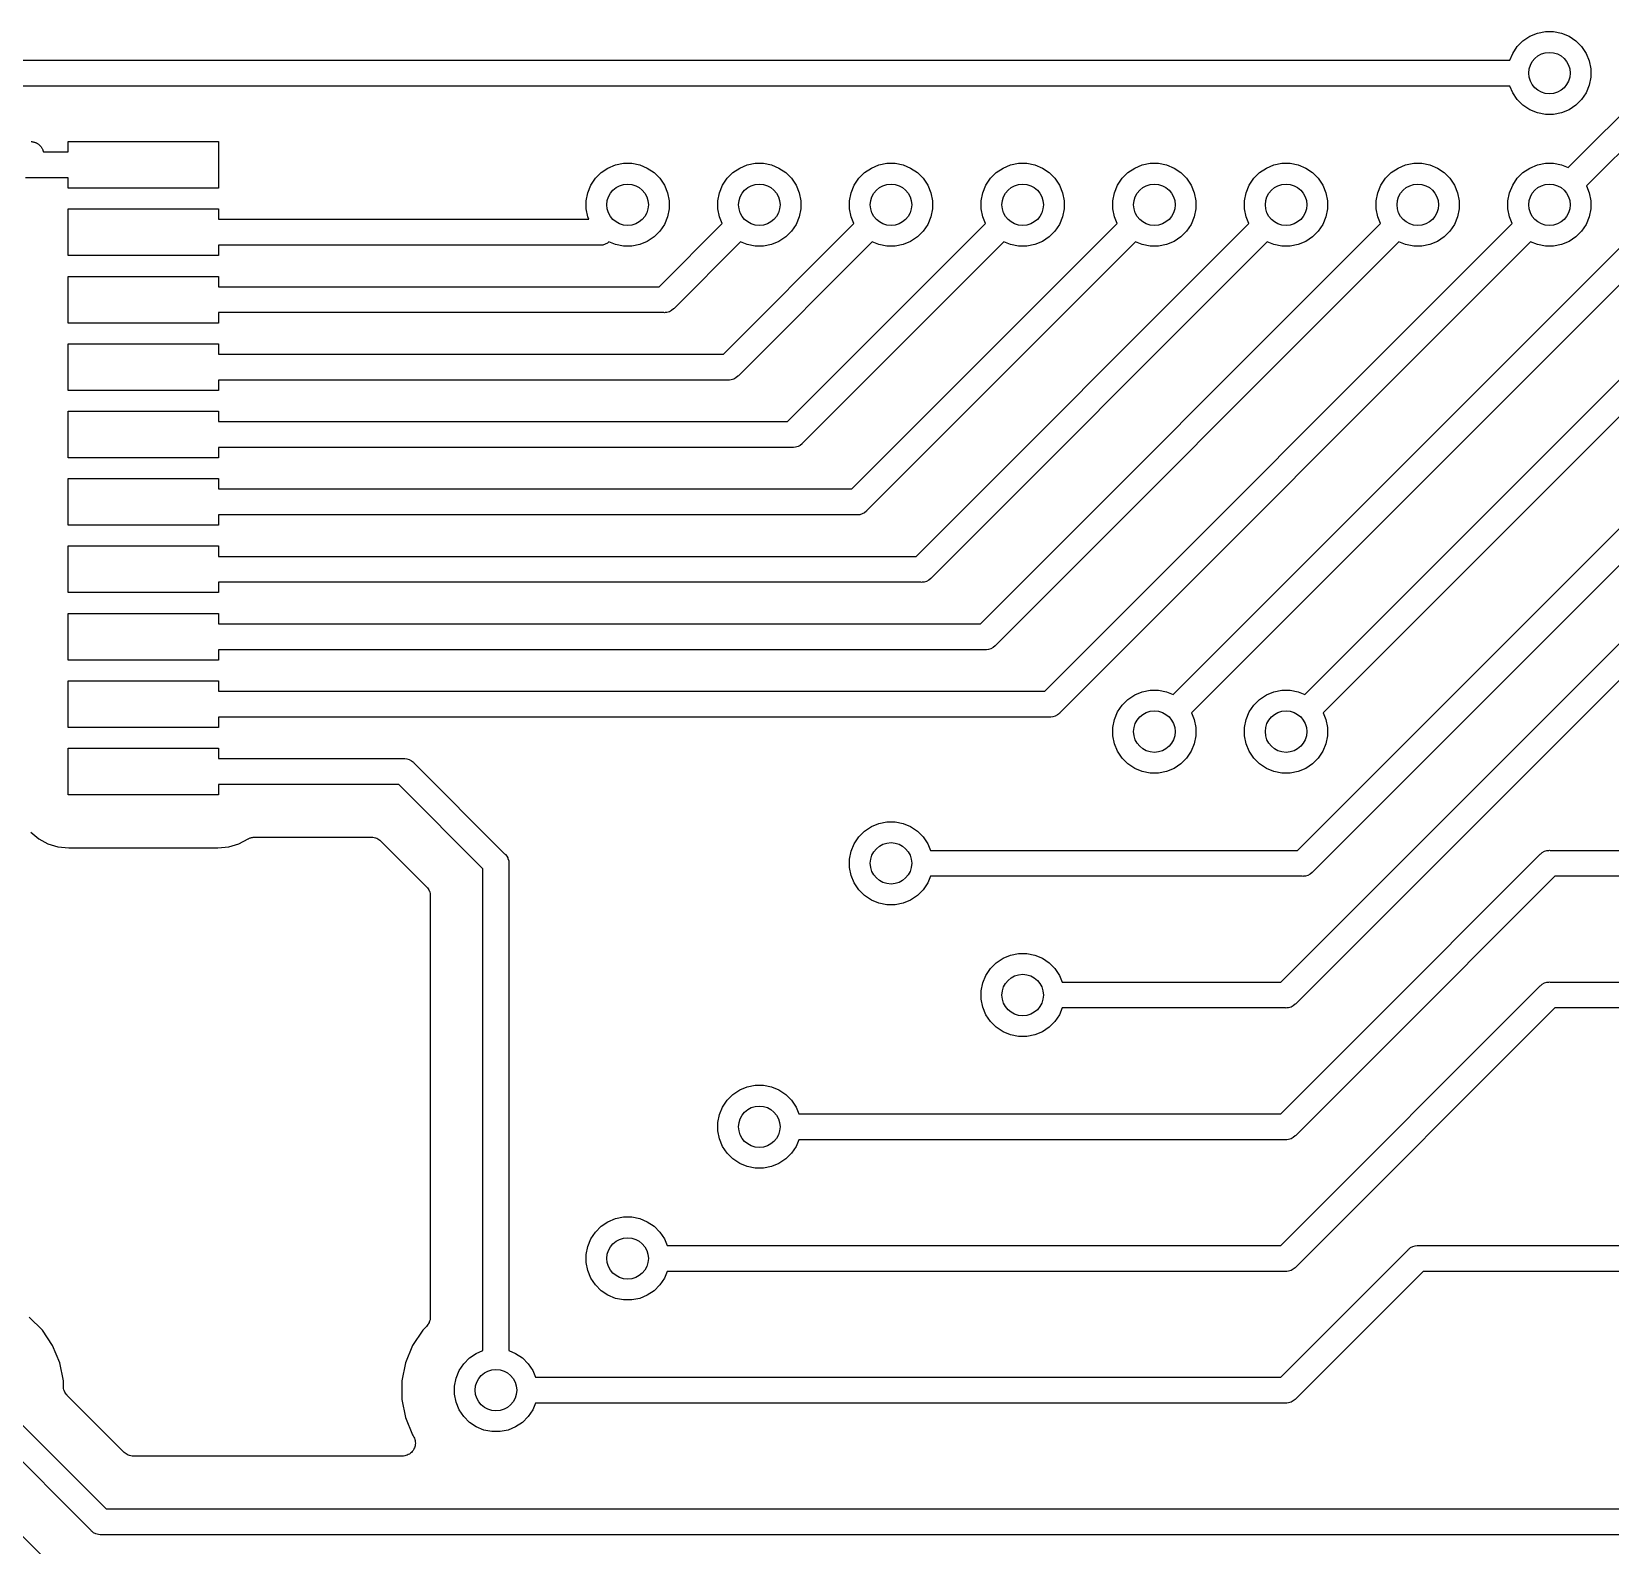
# Model space of a CAD drawing. Extents: x 4.65 to 8.46, y -5.31 to -3.29.
# Drawn here: x 7.524 to 8.123, y -4.409 to -3.834 of the extents above; entities that cross this region are included whole.
import ezdxf

# ---------------------------------------------------------------- set-up
doc = ezdxf.new("R2010")
doc.units = 0
doc.header["$MEASUREMENT"] = 0
doc.layers.add('BLACK', color=7, linetype='CONTINUOUS')

msp = doc.modelspace()

# ---------------------------------------------------------------- linework, layer by layer
at = {"layer": 'BLACK', "linetype": 'CONTINUOUS'}
for p, q in [((8.08996, -3.83777), (8.09254, -3.83604)), ((8.09254, -3.83604), (8.09541, -3.83486)), ((8.09541, -3.83486), (8.09845, -3.83425)), ((8.09845, -3.83425), (8.10155, -3.83425)), ((8.10155, -3.83425), (8.10459, -3.83486)), ((8.10459, -3.83486), (8.10746, -3.83604)), ((8.10746, -3.83604), (8.11004, -3.83777)), ((8.08499, -3.84508), (8.08604, -3.84254)), ((8.08604, -3.84254), (8.08777, -3.83996)), ((8.08777, -3.83996), (8.08996, -3.83777)), ((8.11004, -3.83777), (8.11223, -3.83996)), ((8.11223, -3.83996), (8.11396, -3.84254)), ((8.11396, -3.84254), (8.11514, -3.84541)), ((7.45024, -3.84508), (8.08499, -3.84508)), ((8.10713, -3.88591), (8.14635, -3.84669)), ((8.11514, -3.84541), (8.11575, -3.84845)), ((8.11575, -3.84845), (8.11575, -3.85155)), ((8.11514, -3.85459), (8.11396, -3.85746)), ((8.11575, -3.85155), (8.11514, -3.85459)), ((8.08499, -3.85492), (7.45492, -3.85492)), ((8.08604, -3.85746), (8.08499, -3.85492)), ((8.08777, -3.86004), (8.08604, -3.85746)), ((8.08996, -3.86223), (8.08777, -3.86004)), ((8.11223, -3.86004), (8.11004, -3.86223)), ((8.11396, -3.85746), (8.11223, -3.86004)), ((8.15204, -3.85492), (8.11409, -3.89287)), ((8.09254, -3.86396), (8.08996, -3.86223)), ((8.09541, -3.86514), (8.09254, -3.86396)), ((8.09845, -3.86575), (8.09541, -3.86514)), ((8.10155, -3.86575), (8.09845, -3.86575)), ((8.10459, -3.86514), (8.10155, -3.86575)), ((8.10746, -3.86396), (8.10459, -3.86514)), ((8.11004, -3.86223), (8.10746, -3.86396)), ((7.52359, -3.87601), (7.52382, -3.87601)), ((7.52382, -3.87601), (7.52407, -3.87607)), ((7.52407, -3.87607), (7.52432, -3.87609)), ((7.52432, -3.87609), (7.52455, -3.87617)), ((7.52455, -3.87617), (7.52478, -3.87621)), ((7.52478, -3.87621), (7.52501, -3.87631)), ((7.52501, -3.87631), (7.52525, -3.87639)), ((7.52525, -3.87639), (7.52546, -3.8765)), ((7.52546, -3.8765), (7.52568, -3.8766)), ((7.52568, -3.8766), (7.52588, -3.87674)), ((7.52588, -3.87674), (7.52611, -3.87686)), ((7.52611, -3.87686), (7.52629, -3.87701)), ((7.52629, -3.87701), (7.52648, -3.87714)), ((7.52648, -3.87714), (7.52666, -3.87732)), ((7.52666, -3.87732), (7.52685, -3.87749)), ((7.52685, -3.87749), (7.527, -3.87767)), ((7.527, -3.87767), (7.52717, -3.87784)), ((7.52717, -3.87784), (7.52731, -3.87805)), ((7.52731, -3.87805), (7.52746, -3.87825)), ((7.52746, -3.87825), (7.52757, -3.87846)), ((7.52757, -3.87846), (7.5277, -3.87865)), ((7.5376, -3.87992), (7.5376, -3.87598)), ((7.5376, -3.87598), (7.59469, -3.87598)), ((7.59469, -3.87598), (7.59469, -3.8937)), ((7.5277, -3.87865), (7.5278, -3.87889)), ((7.5278, -3.87889), (7.52792, -3.87911)), ((7.52792, -3.87911), (7.52798, -3.87934)), ((7.52798, -3.87934), (7.52807, -3.87956)), ((7.52807, -3.87956), (7.52812, -3.87981)), ((7.52812, -3.87981), (7.52815, -3.87992)), ((7.52815, -3.87992), (7.5376, -3.87992)), ((7.74541, -3.88486), (7.74845, -3.88425)), ((7.74845, -3.88425), (7.75155, -3.88425)), ((7.75155, -3.88425), (7.75459, -3.88486)), ((7.79541, -3.88486), (7.79845, -3.88425)), ((7.79845, -3.88425), (7.80155, -3.88425)), ((7.80155, -3.88425), (7.80459, -3.88486)), ((7.84541, -3.88486), (7.84845, -3.88425)), ((7.84845, -3.88425), (7.85155, -3.88425)), ((7.85155, -3.88425), (7.85459, -3.88486)), ((7.89541, -3.88486), (7.89845, -3.88425)), ((7.89845, -3.88425), (7.90155, -3.88425)), ((7.90155, -3.88425), (7.90459, -3.88486)), ((7.94541, -3.88486), (7.94845, -3.88425)), ((7.94845, -3.88425), (7.95155, -3.88425)), ((7.95155, -3.88425), (7.95459, -3.88486)), ((7.99541, -3.88486), (7.99845, -3.88425)), ((7.99845, -3.88425), (8.00155, -3.88425)), ((8.00155, -3.88425), (8.00459, -3.88486)), ((8.04541, -3.88486), (8.04845, -3.88425)), ((8.04845, -3.88425), (8.05155, -3.88425)), ((8.05155, -3.88425), (8.05459, -3.88486)), ((8.09541, -3.88486), (8.09845, -3.88425)), ((8.09845, -3.88425), (8.10155, -3.88425)), ((8.10155, -3.88425), (8.10459, -3.88486)), ((7.5376, -3.88976), (7.52142, -3.88976)), ((7.5376, -3.8937), (7.5376, -3.88976)), ((7.73604, -3.89254), (7.73777, -3.88996)), ((7.73777, -3.88996), (7.73996, -3.88777)), ((7.73996, -3.88777), (7.74254, -3.88604)), ((7.74254, -3.88604), (7.74541, -3.88486)), ((7.75459, -3.88486), (7.75746, -3.88604)), ((7.75746, -3.88604), (7.76004, -3.88777)), ((7.76004, -3.88777), (7.76223, -3.88996)), ((7.76223, -3.88996), (7.76396, -3.89254)), ((7.78604, -3.89254), (7.78777, -3.88996)), ((7.78777, -3.88996), (7.78996, -3.88777)), ((7.78996, -3.88777), (7.79254, -3.88604)), ((7.79254, -3.88604), (7.79541, -3.88486)), ((7.80459, -3.88486), (7.80746, -3.88604)), ((7.80746, -3.88604), (7.81004, -3.88777)), ((7.81004, -3.88777), (7.81223, -3.88996)), ((7.81223, -3.88996), (7.81396, -3.89254)), ((7.83604, -3.89254), (7.83777, -3.88996)), ((7.83777, -3.88996), (7.83996, -3.88777)), ((7.83996, -3.88777), (7.84254, -3.88604)), ((7.84254, -3.88604), (7.84541, -3.88486)), ((7.85459, -3.88486), (7.85746, -3.88604)), ((7.85746, -3.88604), (7.86004, -3.88777)), ((7.86004, -3.88777), (7.86223, -3.88996)), ((7.86223, -3.88996), (7.86396, -3.89254)), ((7.88604, -3.89254), (7.88777, -3.88996)), ((7.88777, -3.88996), (7.88996, -3.88777)), ((7.88996, -3.88777), (7.89254, -3.88604)), ((7.89254, -3.88604), (7.89541, -3.88486)), ((7.90459, -3.88486), (7.90746, -3.88604)), ((7.90746, -3.88604), (7.91004, -3.88777)), ((7.91004, -3.88777), (7.91223, -3.88996)), ((7.91223, -3.88996), (7.91396, -3.89254)), ((7.93604, -3.89254), (7.93777, -3.88996)), ((7.93777, -3.88996), (7.93996, -3.88777)), ((7.93996, -3.88777), (7.94254, -3.88604)), ((7.94254, -3.88604), (7.94541, -3.88486)), ((7.95459, -3.88486), (7.95746, -3.88604)), ((7.95746, -3.88604), (7.96004, -3.88777)), ((7.96004, -3.88777), (7.96223, -3.88996)), ((7.96223, -3.88996), (7.96396, -3.89254)), ((7.98604, -3.89254), (7.98777, -3.88996)), ((7.98777, -3.88996), (7.98996, -3.88777)), ((7.98996, -3.88777), (7.99254, -3.88604)), ((7.99254, -3.88604), (7.99541, -3.88486)), ((8.00459, -3.88486), (8.00746, -3.88604)), ((8.00746, -3.88604), (8.01004, -3.88777)), ((8.01004, -3.88777), (8.01223, -3.88996)), ((8.01223, -3.88996), (8.01396, -3.89254)), ((8.03604, -3.89254), (8.03777, -3.88996)), ((8.03777, -3.88996), (8.03996, -3.88777)), ((8.03996, -3.88777), (8.04254, -3.88604)), ((8.04254, -3.88604), (8.04541, -3.88486)), ((8.05459, -3.88486), (8.05746, -3.88604)), ((8.05746, -3.88604), (8.06004, -3.88777)), ((8.06004, -3.88777), (8.06223, -3.88996)), ((8.06223, -3.88996), (8.06396, -3.89254)), ((8.08604, -3.89254), (8.08777, -3.88996)), ((8.08777, -3.88996), (8.08996, -3.88777)), ((8.08996, -3.88777), (8.09254, -3.88604)), ((8.09254, -3.88604), (8.09541, -3.88486)), ((8.10459, -3.88486), (8.10713, -3.88591)), ((7.59469, -3.8937), (7.5376, -3.8937)), ((7.73425, -3.89845), (7.73486, -3.89541)), ((7.73486, -3.89541), (7.73604, -3.89254)), ((7.76396, -3.89254), (7.76514, -3.89541)), ((7.76514, -3.89541), (7.76575, -3.89845)), ((7.78425, -3.89845), (7.78486, -3.89541)), ((7.78486, -3.89541), (7.78604, -3.89254)), ((7.81396, -3.89254), (7.81514, -3.89541)), ((7.81514, -3.89541), (7.81575, -3.89845)), ((7.83425, -3.89845), (7.83486, -3.89541)), ((7.83486, -3.89541), (7.83604, -3.89254)), ((7.86396, -3.89254), (7.86514, -3.89541)), ((7.86514, -3.89541), (7.86575, -3.89845)), ((7.88425, -3.89845), (7.88486, -3.89541)), ((7.88486, -3.89541), (7.88604, -3.89254)), ((7.91396, -3.89254), (7.91514, -3.89541)), ((7.91514, -3.89541), (7.91575, -3.89845)), ((7.93425, -3.89845), (7.93486, -3.89541)), ((7.93486, -3.89541), (7.93604, -3.89254)), ((7.96396, -3.89254), (7.96514, -3.89541)), ((7.96514, -3.89541), (7.96575, -3.89845)), ((7.98425, -3.89845), (7.98486, -3.89541)), ((7.98486, -3.89541), (7.98604, -3.89254)), ((8.01396, -3.89254), (8.01514, -3.89541)), ((8.01514, -3.89541), (8.01575, -3.89845)), ((8.03425, -3.89845), (8.03486, -3.89541)), ((8.03486, -3.89541), (8.03604, -3.89254)), ((8.06396, -3.89254), (8.06514, -3.89541)), ((8.06514, -3.89541), (8.06575, -3.89845)), ((8.08425, -3.89845), (8.08486, -3.89541)), ((8.08486, -3.89541), (8.08604, -3.89254)), ((8.11409, -3.89287), (8.11514, -3.89541)), ((8.11514, -3.89541), (8.11575, -3.89845)), ((7.5376, -3.91929), (7.5376, -3.90157)), ((7.5376, -3.90157), (7.59469, -3.90157)), ((7.59469, -3.90157), (7.59469, -3.90551)), ((7.73425, -3.90155), (7.73425, -3.89845)), ((7.73486, -3.90459), (7.73425, -3.90155)), ((7.76575, -3.90155), (7.76514, -3.90459)), ((7.76575, -3.89845), (7.76575, -3.90155)), ((7.78425, -3.90155), (7.78425, -3.89845)), ((7.78486, -3.90459), (7.78425, -3.90155)), ((7.81575, -3.90155), (7.81514, -3.90459)), ((7.81575, -3.89845), (7.81575, -3.90155)), ((7.83425, -3.90155), (7.83425, -3.89845)), ((7.83486, -3.90459), (7.83425, -3.90155)), ((7.86575, -3.90155), (7.86514, -3.90459)), ((7.86575, -3.89845), (7.86575, -3.90155)), ((7.88425, -3.90155), (7.88425, -3.89845)), ((7.88486, -3.90459), (7.88425, -3.90155)), ((7.91575, -3.90155), (7.91514, -3.90459)), ((7.91575, -3.89845), (7.91575, -3.90155)), ((7.93425, -3.90155), (7.93425, -3.89845)), ((7.93486, -3.90459), (7.93425, -3.90155)), ((7.95713, -4.08591), (8.14635, -3.89669)), ((7.96575, -3.90155), (7.96514, -3.90459)), ((7.96575, -3.89845), (7.96575, -3.90155)), ((7.98425, -3.90155), (7.98425, -3.89845)), ((7.98486, -3.90459), (7.98425, -3.90155)), ((8.01575, -3.90155), (8.01514, -3.90459)), ((8.01575, -3.89845), (8.01575, -3.90155)), ((8.03425, -3.90155), (8.03425, -3.89845)), ((8.03486, -3.90459), (8.03425, -3.90155)), ((8.06575, -3.90155), (8.06514, -3.90459)), ((8.06575, -3.89845), (8.06575, -3.90155)), ((8.08425, -3.90155), (8.08425, -3.89845)), ((8.08486, -3.90459), (8.08425, -3.90155)), ((8.11575, -3.90155), (8.11514, -3.90459)), ((8.11575, -3.89845), (8.11575, -3.90155)), ((7.59469, -3.90551), (7.73524, -3.90551)), ((7.73524, -3.90551), (7.73486, -3.90459)), ((7.76194, -3.9311), (7.78591, -3.90713)), ((7.76396, -3.90746), (7.76223, -3.91004)), ((7.76514, -3.90459), (7.76396, -3.90746)), ((7.78591, -3.90713), (7.78486, -3.90459)), ((7.78635, -3.95669), (7.83591, -3.90713)), ((7.81076, -3.98228), (7.88591, -3.90713)), ((7.81396, -3.90746), (7.81223, -3.91004)), ((7.81514, -3.90459), (7.81396, -3.90746)), ((7.83591, -3.90713), (7.83486, -3.90459)), ((7.83517, -4.00787), (7.93591, -3.90713)), ((7.85958, -4.03346), (7.98591, -3.90713)), ((7.86396, -3.90746), (7.86223, -3.91004)), ((7.86514, -3.90459), (7.86396, -3.90746)), ((7.88399, -4.05906), (8.03591, -3.90713)), ((7.88591, -3.90713), (7.88486, -3.90459)), ((7.90839, -4.08465), (8.08591, -3.90713)), ((7.91396, -3.90746), (7.91223, -3.91004)), ((7.91514, -3.90459), (7.91396, -3.90746)), ((7.93591, -3.90713), (7.93486, -3.90459)), ((7.96396, -3.90746), (7.96223, -3.91004)), ((7.96514, -3.90459), (7.96396, -3.90746)), ((8.15204, -3.90492), (7.96409, -4.09287)), ((7.98591, -3.90713), (7.98486, -3.90459)), ((8.01396, -3.90746), (8.01223, -3.91004)), ((8.01514, -3.90459), (8.01396, -3.90746)), ((8.03591, -3.90713), (8.03486, -3.90459)), ((8.06396, -3.90746), (8.06223, -3.91004)), ((8.06514, -3.90459), (8.06396, -3.90746)), ((8.08591, -3.90713), (8.08486, -3.90459)), ((8.11396, -3.90746), (8.11223, -3.91004)), ((8.11514, -3.90459), (8.11396, -3.90746)), ((7.74231, -3.91454), (7.74146, -3.915)), ((7.74287, -3.91409), (7.74231, -3.91454)), ((7.74541, -3.91514), (7.74287, -3.91409)), ((7.75746, -3.91396), (7.75459, -3.91514)), ((7.76004, -3.91223), (7.75746, -3.91396)), ((7.76223, -3.91004), (7.76004, -3.91223)), ((7.79287, -3.91409), (7.76763, -3.93933)), ((7.84287, -3.91409), (7.79204, -3.96492)), ((7.79541, -3.91514), (7.79287, -3.91409)), ((7.80746, -3.91396), (7.80459, -3.91514)), ((7.81004, -3.91223), (7.80746, -3.91396)), ((7.81223, -3.91004), (7.81004, -3.91223)), ((7.89287, -3.91409), (7.81645, -3.99051)), ((7.94287, -3.91409), (7.84086, -4.0161)), ((7.84541, -3.91514), (7.84287, -3.91409)), ((7.85746, -3.91396), (7.85459, -3.91514)), ((7.86004, -3.91223), (7.85746, -3.91396)), ((7.86223, -3.91004), (7.86004, -3.91223)), ((7.99287, -3.91409), (7.86526, -4.04169)), ((8.04287, -3.91409), (7.88967, -4.06729)), ((7.89541, -3.91514), (7.89287, -3.91409)), ((7.90746, -3.91396), (7.90459, -3.91514)), ((7.91004, -3.91223), (7.90746, -3.91396)), ((7.91223, -3.91004), (7.91004, -3.91223)), ((8.09287, -3.91409), (7.91408, -4.09288)), ((7.94541, -3.91514), (7.94287, -3.91409)), ((7.95746, -3.91396), (7.95459, -3.91514)), ((7.96004, -3.91223), (7.95746, -3.91396)), ((7.96223, -3.91004), (7.96004, -3.91223)), ((7.99541, -3.91514), (7.99287, -3.91409)), ((8.00746, -3.91396), (8.00459, -3.91514)), ((8.01004, -3.91223), (8.00746, -3.91396)), ((8.01223, -3.91004), (8.01004, -3.91223)), ((8.04541, -3.91514), (8.04287, -3.91409)), ((8.05746, -3.91396), (8.05459, -3.91514)), ((8.06004, -3.91223), (8.05746, -3.91396)), ((8.06223, -3.91004), (8.06004, -3.91223)), ((8.09541, -3.91514), (8.09287, -3.91409)), ((8.10746, -3.91396), (8.10459, -3.91514)), ((8.11004, -3.91223), (8.10746, -3.91396)), ((8.11223, -3.91004), (8.11004, -3.91223)), ((7.59469, -3.91929), (7.5376, -3.91929)), ((7.73933, -3.91535), (7.59469, -3.91535)), ((7.59469, -3.91535), (7.59469, -3.91929)), ((7.73957, -3.91538), (7.73933, -3.91535)), ((7.73981, -3.91535), (7.73957, -3.91538)), ((7.74053, -3.91528), (7.73981, -3.91535)), ((7.73981, -3.91535), (7.73981, -3.91535)), ((7.74146, -3.915), (7.74053, -3.91528)), ((7.74845, -3.91575), (7.74541, -3.91514)), ((7.75155, -3.91575), (7.74845, -3.91575)), ((7.75459, -3.91514), (7.75155, -3.91575)), ((7.79845, -3.91575), (7.79541, -3.91514)), ((7.80155, -3.91575), (7.79845, -3.91575)), ((7.80459, -3.91514), (7.80155, -3.91575)), ((7.84845, -3.91575), (7.84541, -3.91514)), ((7.85155, -3.91575), (7.84845, -3.91575)), ((7.85459, -3.91514), (7.85155, -3.91575)), ((7.89845, -3.91575), (7.89541, -3.91514)), ((7.90155, -3.91575), (7.89845, -3.91575)), ((7.90459, -3.91514), (7.90155, -3.91575)), ((7.94845, -3.91575), (7.94541, -3.91514)), ((7.95155, -3.91575), (7.94845, -3.91575)), ((7.95459, -3.91514), (7.95155, -3.91575)), ((7.99845, -3.91575), (7.99541, -3.91514)), ((8.00155, -3.91575), (7.99845, -3.91575)), ((8.00459, -3.91514), (8.00155, -3.91575)), ((8.04845, -3.91575), (8.04541, -3.91514)), ((8.05155, -3.91575), (8.04845, -3.91575)), ((8.05459, -3.91514), (8.05155, -3.91575)), ((8.09845, -3.91575), (8.09541, -3.91514)), ((8.10155, -3.91575), (8.09845, -3.91575)), ((8.10459, -3.91514), (8.10155, -3.91575)), ((7.5376, -3.94488), (7.5376, -3.92717)), ((7.5376, -3.92717), (7.59469, -3.92717)), ((7.59469, -3.92717), (7.59469, -3.9311)), ((7.59469, -3.9311), (7.76194, -3.9311)), ((7.76374, -3.94094), (7.59469, -3.94094)), ((7.59469, -3.94094), (7.59469, -3.94488)), ((7.76398, -3.94097), (7.76374, -3.94094)), ((7.76422, -3.94094), (7.76398, -3.94097)), ((7.76494, -3.94087), (7.76422, -3.94094)), ((7.76422, -3.94094), (7.76422, -3.94094)), ((7.76587, -3.94059), (7.76494, -3.94087)), ((7.76672, -3.94014), (7.76587, -3.94059)), ((7.76747, -3.93952), (7.76672, -3.94014)), ((7.76763, -3.93933), (7.76747, -3.93952)), ((7.59469, -3.94488), (7.5376, -3.94488)), ((8.00713, -4.08591), (8.14635, -3.94669)), ((7.5376, -3.97047), (7.5376, -3.95276)), ((7.5376, -3.95276), (7.59469, -3.95276)), ((7.59469, -3.95276), (7.59469, -3.95669)), ((8.15204, -3.95492), (8.01409, -4.09287)), ((7.59469, -3.95669), (7.78635, -3.95669)), ((7.78814, -3.96654), (7.59469, -3.96654)), ((7.59469, -3.96654), (7.59469, -3.97047)), ((7.78839, -3.96656), (7.78814, -3.96654)), ((7.78863, -3.96654), (7.78839, -3.96656)), ((7.78935, -3.96646), (7.78863, -3.96654)), ((7.78863, -3.96654), (7.78863, -3.96654)), ((7.79028, -3.96618), (7.78935, -3.96646)), ((7.79113, -3.96573), (7.79028, -3.96618)), ((7.79188, -3.96511), (7.79113, -3.96573)), ((7.79204, -3.96492), (7.79188, -3.96511)), ((7.59469, -3.97047), (7.5376, -3.97047)), ((7.5376, -3.99606), (7.5376, -3.97835)), ((7.5376, -3.97835), (7.59469, -3.97835)), ((7.59469, -3.97835), (7.59469, -3.98228)), ((7.59469, -3.98228), (7.81076, -3.98228)), ((7.81255, -3.99213), (7.59469, -3.99213)), ((7.59469, -3.99213), (7.59469, -3.99606)), ((7.8128, -3.99215), (7.81255, -3.99213)), ((7.81304, -3.99213), (7.8128, -3.99215)), ((7.81376, -3.99205), (7.81304, -3.99213)), ((7.81304, -3.99213), (7.81304, -3.99213)), ((7.81469, -3.99177), (7.81376, -3.99205)), ((7.81554, -3.99132), (7.81469, -3.99177)), ((7.81629, -3.9907), (7.81554, -3.99132)), ((7.81645, -3.99051), (7.81629, -3.9907)), ((7.59469, -3.99606), (7.5376, -3.99606)), ((7.5376, -4.02165), (7.5376, -4.00394)), ((7.5376, -4.00394), (7.59469, -4.00394)), ((7.59469, -4.00394), (7.59469, -4.00787)), ((8.00437, -4.14508), (8.14955, -3.9999)), ((7.59469, -4.00787), (7.83517, -4.00787)), ((8.15524, -4.00813), (8.01006, -4.15331)), ((7.8407, -4.01629), (7.83995, -4.01691)), ((7.84086, -4.0161), (7.8407, -4.01629)), ((7.59469, -4.02165), (7.5376, -4.02165)), ((7.83696, -4.01772), (7.59469, -4.01772)), ((7.59469, -4.01772), (7.59469, -4.02165)), ((7.8372, -4.01774), (7.83696, -4.01772)), ((7.83745, -4.01772), (7.8372, -4.01774)), ((7.83817, -4.01765), (7.83745, -4.01772)), ((7.83745, -4.01772), (7.83745, -4.01772)), ((7.8391, -4.01736), (7.83817, -4.01765)), ((7.83995, -4.01691), (7.8391, -4.01736)), ((7.5376, -4.04724), (7.5376, -4.02953)), ((7.5376, -4.02953), (7.59469, -4.02953)), ((7.59469, -4.02953), (7.59469, -4.03346)), ((7.59469, -4.03346), (7.85958, -4.03346)), ((7.86137, -4.04331), (7.59469, -4.04331)), ((7.59469, -4.04331), (7.59469, -4.04724)), ((7.86161, -4.04333), (7.86137, -4.04331)), ((7.86186, -4.04331), (7.86161, -4.04333)), ((7.86258, -4.04324), (7.86186, -4.04331)), ((7.86186, -4.04331), (7.86186, -4.04331)), ((7.86351, -4.04295), (7.86258, -4.04324)), ((7.86436, -4.0425), (7.86351, -4.04295)), ((7.86511, -4.04188), (7.86436, -4.0425)), ((7.86526, -4.04169), (7.86511, -4.04188)), ((7.59469, -4.04724), (7.5376, -4.04724)), ((7.99796, -4.19508), (8.14635, -4.04669)), ((7.5376, -4.07283), (7.5376, -4.05512)), ((7.5376, -4.05512), (7.59469, -4.05512)), ((7.59469, -4.05512), (7.59469, -4.05906)), ((8.15204, -4.05492), (8.00365, -4.20331)), ((7.59469, -4.05906), (7.88399, -4.05906)), ((7.88578, -4.0689), (7.59469, -4.0689)), ((7.59469, -4.0689), (7.59469, -4.07283)), ((7.88602, -4.06892), (7.88578, -4.0689)), ((7.88626, -4.0689), (7.88602, -4.06892)), ((7.88627, -4.0689), (7.88626, -4.0689)), ((7.88699, -4.06883), (7.88627, -4.0689)), ((7.88792, -4.06855), (7.88699, -4.06883)), ((7.88877, -4.06809), (7.88792, -4.06855)), ((7.88952, -4.06747), (7.88877, -4.06809)), ((7.88967, -4.06729), (7.88952, -4.06747)), ((7.59469, -4.07283), (7.5376, -4.07283)), ((7.5376, -4.09843), (7.5376, -4.08071)), ((7.5376, -4.08071), (7.59469, -4.08071)), ((7.59469, -4.08071), (7.59469, -4.08465)), ((7.59469, -4.08465), (7.90839, -4.08465)), ((7.93777, -4.08996), (7.93996, -4.08777)), ((7.93996, -4.08777), (7.94254, -4.08604)), ((7.94254, -4.08604), (7.94541, -4.08486)), ((7.94541, -4.08486), (7.94845, -4.08425)), ((7.94845, -4.08425), (7.95155, -4.08425)), ((7.95155, -4.08425), (7.95459, -4.08486)), ((7.95459, -4.08486), (7.95713, -4.08591)), ((7.98777, -4.08996), (7.98996, -4.08777)), ((7.98996, -4.08777), (7.99254, -4.08604)), ((7.99254, -4.08604), (7.99541, -4.08486)), ((7.99541, -4.08486), (7.99845, -4.08425)), ((7.99845, -4.08425), (8.00155, -4.08425)), ((8.00155, -4.08425), (8.00459, -4.08486)), ((8.00459, -4.08486), (8.00713, -4.08591)), ((7.91233, -4.09414), (7.9114, -4.09442)), ((7.91318, -4.09368), (7.91233, -4.09414)), ((7.91393, -4.09306), (7.91318, -4.09368)), ((7.91408, -4.09288), (7.91393, -4.09306)), ((7.93486, -4.09541), (7.93604, -4.09254)), ((7.93604, -4.09254), (7.93777, -4.08996)), ((7.96409, -4.09287), (7.96514, -4.09541)), ((7.98486, -4.09541), (7.98604, -4.09254)), ((7.98604, -4.09254), (7.98777, -4.08996)), ((8.01409, -4.09287), (8.01514, -4.09541)), ((7.59469, -4.09843), (7.5376, -4.09843)), ((7.91019, -4.09449), (7.59469, -4.09449)), ((7.59469, -4.09449), (7.59469, -4.09843)), ((7.91043, -4.09451), (7.91019, -4.09449)), ((7.91067, -4.09449), (7.91043, -4.09451)), ((7.9114, -4.09442), (7.91067, -4.09449)), ((7.91067, -4.09449), (7.91067, -4.09449)), ((7.93425, -4.09845), (7.93486, -4.09541)), ((7.93425, -4.10155), (7.93425, -4.09845)), ((7.96514, -4.09541), (7.96575, -4.09845)), ((7.96575, -4.09845), (7.96575, -4.10155)), ((7.98425, -4.09845), (7.98486, -4.09541)), ((7.98425, -4.10155), (7.98425, -4.09845)), ((8.01514, -4.09541), (8.01575, -4.09845)), ((8.01575, -4.09845), (8.01575, -4.10155)), ((7.5376, -4.12402), (7.5376, -4.1063)), ((7.5376, -4.1063), (7.59469, -4.1063)), ((7.59469, -4.1063), (7.59469, -4.11024)), ((7.93486, -4.10459), (7.93425, -4.10155)), ((7.93604, -4.10746), (7.93486, -4.10459)), ((7.96514, -4.10459), (7.96396, -4.10746)), ((7.96575, -4.10155), (7.96514, -4.10459)), ((7.98486, -4.10459), (7.98425, -4.10155)), ((7.98604, -4.10746), (7.98486, -4.10459)), ((8.01514, -4.10459), (8.01396, -4.10746)), ((8.01575, -4.10155), (8.01514, -4.10459)), ((7.59469, -4.11024), (7.66492, -4.11024)), ((7.66492, -4.11024), (7.66516, -4.11021)), ((7.66516, -4.11021), (7.6654, -4.11024)), ((7.6654, -4.11024), (7.6654, -4.11024)), ((7.6654, -4.11024), (7.66612, -4.11031)), ((7.66612, -4.11031), (7.66705, -4.11059)), ((7.66705, -4.11059), (7.6679, -4.11105)), ((7.6679, -4.11105), (7.66865, -4.11166)), ((7.66865, -4.11166), (7.66881, -4.11185)), ((7.66881, -4.11185), (7.70331, -4.14635)), ((7.93777, -4.11004), (7.93604, -4.10746)), ((7.93996, -4.11223), (7.93777, -4.11004)), ((7.94254, -4.11396), (7.93996, -4.11223)), ((7.96004, -4.11223), (7.95746, -4.11396)), ((7.96223, -4.11004), (7.96004, -4.11223)), ((7.96396, -4.10746), (7.96223, -4.11004)), ((7.98777, -4.11004), (7.98604, -4.10746)), ((7.98996, -4.11223), (7.98777, -4.11004)), ((7.99254, -4.11396), (7.98996, -4.11223)), ((8.01004, -4.11223), (8.00746, -4.11396)), ((8.01223, -4.11004), (8.01004, -4.11223)), ((8.01396, -4.10746), (8.01223, -4.11004)), ((7.94541, -4.11514), (7.94254, -4.11396)), ((7.94845, -4.11575), (7.94541, -4.11514)), ((7.95155, -4.11575), (7.94845, -4.11575)), ((7.95459, -4.11514), (7.95155, -4.11575)), ((7.95746, -4.11396), (7.95459, -4.11514)), ((7.99541, -4.11514), (7.99254, -4.11396)), ((7.99845, -4.11575), (7.99541, -4.11514)), ((8.00155, -4.11575), (7.99845, -4.11575)), ((8.00459, -4.11514), (8.00155, -4.11575)), ((8.00746, -4.11396), (8.00459, -4.11514)), ((7.59469, -4.12402), (7.5376, -4.12402)), ((7.66312, -4.12008), (7.59469, -4.12008)), ((7.59469, -4.12008), (7.59469, -4.12402)), ((7.69508, -4.15204), (7.66312, -4.12008)), ((7.83996, -4.13777), (7.84254, -4.13604)), ((7.84254, -4.13604), (7.84541, -4.13486)), ((7.84541, -4.13486), (7.84845, -4.13425)), ((7.84845, -4.13425), (7.85155, -4.13425)), ((7.85155, -4.13425), (7.85459, -4.13486)), ((7.85459, -4.13486), (7.85746, -4.13604)), ((7.85746, -4.13604), (7.86004, -4.13777)), ((7.52339, -4.13823), (7.52643, -4.14073)), ((7.52643, -4.14073), (7.52991, -4.14258)), ((7.60238, -4.14258), (7.60596, -4.14067)), ((7.60596, -4.14067), (7.60602, -4.14064)), ((7.60602, -4.14064), (7.60622, -4.14056)), ((7.60622, -4.14056), (7.60641, -4.14046)), ((7.60641, -4.14046), (7.60667, -4.14038)), ((7.60667, -4.14038), (7.60692, -4.14028)), ((7.60692, -4.14028), (7.60714, -4.14024)), ((7.60714, -4.14024), (7.60734, -4.14017)), ((7.60734, -4.14017), (7.60761, -4.14015)), ((7.60761, -4.14015), (7.60788, -4.1401)), ((7.60788, -4.1401), (7.6081, -4.1401)), ((7.6081, -4.1401), (7.60831, -4.14008)), ((7.60831, -4.14008), (7.65276, -4.14008)), ((7.65276, -4.14008), (7.65278, -4.14008)), ((7.65278, -4.14008), (7.65278, -4.14008)), ((7.65278, -4.14008), (7.65278, -4.14008)), ((7.65278, -4.14008), (7.65283, -4.14008)), ((7.65283, -4.14008), (7.65329, -4.14013)), ((7.65329, -4.14013), (7.65375, -4.14018)), ((7.65375, -4.14018), (7.65378, -4.14019)), ((7.65378, -4.14019), (7.6538, -4.14019)), ((7.6538, -4.14019), (7.65424, -4.14033)), ((7.65424, -4.14033), (7.65469, -4.14046)), ((7.65469, -4.14046), (7.65471, -4.14048)), ((7.65471, -4.14048), (7.65473, -4.14048)), ((7.65473, -4.14048), (7.65514, -4.14071)), ((7.65514, -4.14071), (7.65555, -4.14092)), ((7.65555, -4.14092), (7.65557, -4.14094)), ((7.65557, -4.14094), (7.65559, -4.14095)), ((7.65559, -4.14095), (7.65594, -4.14125)), ((7.65594, -4.14125), (7.6563, -4.14154)), ((7.6563, -4.14154), (7.67361, -4.15886)), ((7.83604, -4.14254), (7.83777, -4.13996)), ((7.83777, -4.13996), (7.83996, -4.13777)), ((7.86004, -4.13777), (7.86223, -4.13996)), ((7.86223, -4.13996), (7.86396, -4.14254)), ((7.52991, -4.14258), (7.53368, -4.14373)), ((7.53368, -4.14373), (7.53784, -4.14414)), ((7.53784, -4.14414), (7.59444, -4.14414)), ((7.59444, -4.14414), (7.59861, -4.14373)), ((7.59861, -4.14373), (7.60238, -4.14258)), ((7.70331, -4.14635), (7.7035, -4.1465)), ((7.7035, -4.1465), (7.70365, -4.14669)), ((7.70365, -4.14669), (7.70365, -4.14669)), ((7.70365, -4.14669), (7.70411, -4.14725)), ((7.70411, -4.14725), (7.7045, -4.14797)), ((7.7045, -4.14797), (7.70457, -4.14811)), ((7.70457, -4.14811), (7.70485, -4.14904)), ((7.83425, -4.14845), (7.83486, -4.14541)), ((7.83486, -4.14541), (7.83604, -4.14254)), ((7.86396, -4.14254), (7.86501, -4.14508)), ((7.86501, -4.14508), (8.00437, -4.14508)), ((8.02897, -4.21407), (8.09635, -4.14669)), ((8.09635, -4.14669), (8.0965, -4.1465)), ((8.0965, -4.1465), (8.09669, -4.14635)), ((8.09669, -4.14635), (8.0972, -4.14593)), ((8.09669, -4.14635), (8.09669, -4.14635)), ((8.0972, -4.14593), (8.09725, -4.14589)), ((8.09725, -4.14589), (8.09811, -4.14543)), ((8.09811, -4.14543), (8.09904, -4.14515)), ((8.09904, -4.14515), (8.09976, -4.14508)), ((8.09976, -4.14508), (8.1, -4.14506)), ((8.09976, -4.14508), (8.09976, -4.14508)), ((8.1, -4.14506), (8.10024, -4.14508)), ((8.10024, -4.14508), (8.26631, -4.14508)), ((7.69508, -4.33499), (7.69508, -4.15204)), ((7.70485, -4.14904), (7.70492, -4.14976)), ((7.70492, -4.14976), (7.70492, -4.14976)), ((7.70492, -4.14976), (7.70494, -4.15)), ((7.70494, -4.15), (7.70492, -4.15024)), ((7.70492, -4.15024), (7.70492, -4.33499)), ((7.83425, -4.15155), (7.83425, -4.14845)), ((7.83486, -4.15459), (7.83425, -4.15155)), ((8.00916, -4.15411), (8.0083, -4.15457)), ((8.00991, -4.1535), (8.00916, -4.15411)), ((8.01006, -4.15331), (8.00991, -4.1535)), ((7.67361, -4.15886), (7.67363, -4.15887)), ((7.67363, -4.15887), (7.67363, -4.15887)), ((7.67363, -4.15887), (7.67363, -4.15887)), ((7.67363, -4.15887), (7.67366, -4.15891)), ((7.67366, -4.15891), (7.67395, -4.15927)), ((7.67395, -4.15927), (7.67424, -4.15963)), ((7.67424, -4.15963), (7.67426, -4.15965)), ((7.67426, -4.15965), (7.67427, -4.15967)), ((7.67427, -4.15967), (7.67449, -4.16008)), ((7.67449, -4.16008), (7.6747, -4.16049)), ((7.83604, -4.15746), (7.83486, -4.15459)), ((7.83777, -4.16004), (7.83604, -4.15746)), ((7.83996, -4.16223), (7.83777, -4.16004)), ((7.86223, -4.16004), (7.86004, -4.16223)), ((7.86396, -4.15746), (7.86223, -4.16004)), ((7.86501, -4.15492), (7.86396, -4.15746)), ((8.00617, -4.15492), (7.86501, -4.15492)), ((8.00641, -4.15494), (8.00617, -4.15492)), ((8.00665, -4.15492), (8.00641, -4.15494)), ((8.00737, -4.15485), (8.00665, -4.15492)), ((8.00665, -4.15492), (8.00665, -4.15492)), ((8.0083, -4.15457), (8.00737, -4.15485)), ((8.10204, -4.15492), (8.03593, -4.22103)), ((8.26631, -4.15492), (8.10204, -4.15492)), ((7.6747, -4.16049), (7.67471, -4.16051)), ((7.67471, -4.16051), (7.67472, -4.16054)), ((7.67472, -4.16054), (7.67485, -4.16098)), ((7.67485, -4.16098), (7.67498, -4.16142)), ((7.67498, -4.16142), (7.67499, -4.16145)), ((7.67499, -4.16145), (7.67499, -4.16147)), ((7.67499, -4.16147), (7.67503, -4.16193)), ((7.67503, -4.16193), (7.67508, -4.16239)), ((7.67508, -4.16239), (7.67508, -4.32229)), ((7.84254, -4.16396), (7.83996, -4.16223)), ((7.84541, -4.16514), (7.84254, -4.16396)), ((7.84845, -4.16575), (7.84541, -4.16514)), ((7.85155, -4.16575), (7.84845, -4.16575)), ((7.85459, -4.16514), (7.85155, -4.16575)), ((7.85746, -4.16396), (7.85459, -4.16514)), ((7.86004, -4.16223), (7.85746, -4.16396)), ((7.89541, -4.18486), (7.89845, -4.18425)), ((7.89845, -4.18425), (7.90155, -4.18425)), ((7.90155, -4.18425), (7.90459, -4.18486)), ((7.88604, -4.19254), (7.88777, -4.18996)), ((7.88777, -4.18996), (7.88996, -4.18777)), ((7.88996, -4.18777), (7.89254, -4.18604)), ((7.89254, -4.18604), (7.89541, -4.18486)), ((7.90459, -4.18486), (7.90746, -4.18604)), ((7.90746, -4.18604), (7.91004, -4.18777)), ((7.91004, -4.18777), (7.91223, -4.18996)), ((7.91223, -4.18996), (7.91396, -4.19254)), ((7.88425, -4.19845), (7.88486, -4.19541)), ((7.88486, -4.19541), (7.88604, -4.19254)), ((7.91396, -4.19254), (7.91501, -4.19508)), ((7.91501, -4.19508), (7.99796, -4.19508)), ((8.09669, -4.19635), (8.09725, -4.19589)), ((8.09725, -4.19589), (8.09811, -4.19543)), ((8.09725, -4.19589), (8.09725, -4.19589)), ((8.09725, -4.19589), (8.09725, -4.19589)), ((8.09811, -4.19543), (8.09904, -4.19515)), ((8.09904, -4.19515), (8.09976, -4.19508)), ((8.09976, -4.19508), (8.1, -4.19505)), ((8.09976, -4.19508), (8.09976, -4.19508)), ((8.1, -4.19505), (8.10024, -4.19508)), ((8.10024, -4.19508), (8.34796, -4.19508)), ((7.88425, -4.20155), (7.88425, -4.19845)), ((7.88486, -4.20459), (7.88425, -4.20155)), ((7.99796, -4.29508), (8.09635, -4.19669)), ((8.09635, -4.19669), (8.0965, -4.1965)), ((8.0965, -4.1965), (8.09669, -4.19635)), ((8.09669, -4.19635), (8.09669, -4.19635)), ((7.88604, -4.20746), (7.88486, -4.20459)), ((7.88777, -4.21004), (7.88604, -4.20746)), ((7.91396, -4.20746), (7.91223, -4.21004)), ((7.91501, -4.20492), (7.91396, -4.20746)), ((7.99976, -4.20492), (7.91501, -4.20492)), ((8, -4.20494), (7.99976, -4.20492)), ((8.00024, -4.20492), (8, -4.20494)), ((8.00096, -4.20485), (8.00024, -4.20492)), ((8.00024, -4.20492), (8.00024, -4.20492)), ((8.00189, -4.20457), (8.00096, -4.20485)), ((8.00275, -4.20411), (8.00189, -4.20457)), ((8.0035, -4.2035), (8.00275, -4.20411)), ((8.00365, -4.20331), (8.0035, -4.2035)), ((8.10204, -4.20492), (8.00365, -4.30331)), ((8.34976, -4.20492), (8.10204, -4.20492)), ((7.88996, -4.21223), (7.88777, -4.21004)), ((7.89254, -4.21396), (7.88996, -4.21223)), ((7.89541, -4.21514), (7.89254, -4.21396)), ((7.90746, -4.21396), (7.90459, -4.21514)), ((7.91004, -4.21223), (7.90746, -4.21396)), ((7.91223, -4.21004), (7.91004, -4.21223)), ((7.99796, -4.24508), (8.02897, -4.21407)), ((8.02897, -4.21407), (8.02897, -4.21407)), ((7.89845, -4.21575), (7.89541, -4.21514)), ((7.90155, -4.21575), (7.89845, -4.21575)), ((7.90459, -4.21514), (7.90155, -4.21575)), ((8.03593, -4.22103), (8.00365, -4.25331)), ((8.03593, -4.22103), (8.03593, -4.22103)), ((7.78777, -4.23996), (7.78996, -4.23777)), ((7.78996, -4.23777), (7.79254, -4.23604)), ((7.79254, -4.23604), (7.79541, -4.23486)), ((7.79541, -4.23486), (7.79845, -4.23425)), ((7.79845, -4.23425), (7.80155, -4.23425)), ((7.80155, -4.23425), (7.80459, -4.23486)), ((7.80459, -4.23486), (7.80746, -4.23604)), ((7.80746, -4.23604), (7.81004, -4.23777)), ((7.81004, -4.23777), (7.81223, -4.23996)), ((7.78486, -4.24541), (7.78604, -4.24254)), ((7.78604, -4.24254), (7.78777, -4.23996)), ((7.81223, -4.23996), (7.81396, -4.24254)), ((7.81396, -4.24254), (7.81501, -4.24508)), ((7.78425, -4.24845), (7.78486, -4.24541)), ((7.78425, -4.25155), (7.78425, -4.24845)), ((7.81501, -4.24508), (7.99796, -4.24508)), ((7.78486, -4.25459), (7.78425, -4.25155)), ((7.78604, -4.25746), (7.78486, -4.25459)), ((7.81501, -4.25492), (7.81396, -4.25746)), ((7.99976, -4.25492), (7.81501, -4.25492)), ((8, -4.25495), (7.99976, -4.25492)), ((8.00024, -4.25492), (8, -4.25495)), ((8.00096, -4.25485), (8.00024, -4.25492)), ((8.00024, -4.25492), (8.00024, -4.25492)), ((8.00189, -4.25457), (8.00096, -4.25485)), ((8.00275, -4.25411), (8.00189, -4.25457)), ((8.0035, -4.2535), (8.00275, -4.25411)), ((8.00365, -4.25331), (8.0035, -4.2535)), ((7.78777, -4.26004), (7.78604, -4.25746)), ((7.78996, -4.26223), (7.78777, -4.26004)), ((7.79254, -4.26396), (7.78996, -4.26223)), ((7.81004, -4.26223), (7.80746, -4.26396)), ((7.81223, -4.26004), (7.81004, -4.26223)), ((7.81396, -4.25746), (7.81223, -4.26004)), ((7.79541, -4.26514), (7.79254, -4.26396)), ((7.79845, -4.26575), (7.79541, -4.26514)), ((7.80155, -4.26575), (7.79845, -4.26575)), ((7.80459, -4.26514), (7.80155, -4.26575)), ((7.80746, -4.26396), (7.80459, -4.26514)), ((7.73996, -4.28777), (7.74254, -4.28604)), ((7.74254, -4.28604), (7.74541, -4.28486)), ((7.74541, -4.28486), (7.74845, -4.28425)), ((7.74845, -4.28425), (7.75155, -4.28425)), ((7.75155, -4.28425), (7.75459, -4.28486)), ((7.75459, -4.28486), (7.75746, -4.28604)), ((7.75746, -4.28604), (7.76004, -4.28777)), ((7.73604, -4.29254), (7.73777, -4.28996)), ((7.73777, -4.28996), (7.73996, -4.28777)), ((7.76004, -4.28777), (7.76223, -4.28996)), ((7.76223, -4.28996), (7.76396, -4.29254)), ((7.73425, -4.29845), (7.73486, -4.29541)), ((7.73486, -4.29541), (7.73604, -4.29254)), ((7.76396, -4.29254), (7.76501, -4.29508)), ((7.76501, -4.29508), (7.99796, -4.29508)), ((7.99796, -4.34508), (8.04635, -4.29669)), ((8.04635, -4.29669), (8.0465, -4.2965)), ((8.0465, -4.2965), (8.04669, -4.29635)), ((8.04669, -4.29635), (8.04725, -4.29589)), ((8.04669, -4.29635), (8.04669, -4.29635)), ((8.04725, -4.29589), (8.04811, -4.29543)), ((8.04725, -4.29589), (8.04725, -4.29589)), ((8.04725, -4.29589), (8.04725, -4.29589)), ((8.04811, -4.29543), (8.04904, -4.29515)), ((8.04904, -4.29515), (8.04976, -4.29508)), ((8.04976, -4.29508), (8.05, -4.29505)), ((8.04976, -4.29508), (8.04976, -4.29508)), ((8.05, -4.29505), (8.05024, -4.29508)), ((8.05024, -4.29508), (8.34796, -4.29508)), ((7.73425, -4.30155), (7.73425, -4.29845)), ((7.73486, -4.30459), (7.73425, -4.30155)), ((8.00275, -4.30411), (8.00189, -4.30457)), ((8.0035, -4.3035), (8.00275, -4.30411)), ((8.00365, -4.30331), (8.0035, -4.3035)), ((7.73604, -4.30746), (7.73486, -4.30459)), ((7.73777, -4.31004), (7.73604, -4.30746)), ((7.73996, -4.31223), (7.73777, -4.31004)), ((7.76223, -4.31004), (7.76004, -4.31223)), ((7.76396, -4.30746), (7.76223, -4.31004)), ((7.76501, -4.30492), (7.76396, -4.30746)), ((7.99976, -4.30492), (7.76501, -4.30492)), ((8, -4.30495), (7.99976, -4.30492)), ((8.00024, -4.30492), (8, -4.30495)), ((8.00096, -4.30485), (8.00024, -4.30492)), ((8.00024, -4.30492), (8.00024, -4.30492)), ((8.00189, -4.30457), (8.00096, -4.30485)), ((8.05204, -4.30492), (8.00365, -4.35331)), ((8.34976, -4.30492), (8.05204, -4.30492)), ((7.74254, -4.31396), (7.73996, -4.31223)), ((7.74541, -4.31514), (7.74254, -4.31396)), ((7.74845, -4.31575), (7.74541, -4.31514)), ((7.75155, -4.31575), (7.74845, -4.31575)), ((7.75459, -4.31514), (7.75155, -4.31575)), ((7.75746, -4.31396), (7.75459, -4.31514)), ((7.76004, -4.31223), (7.75746, -4.31396)), ((7.52777, -4.32721), (7.52279, -4.32223)), ((7.53168, -4.33307), (7.52777, -4.32721)), ((7.67223, -4.32721), (7.66832, -4.33307)), ((7.67361, -4.32583), (7.67223, -4.32721)), ((7.67391, -4.32547), (7.67361, -4.32583)), ((7.6742, -4.32512), (7.67391, -4.32547)), ((7.67422, -4.3251), (7.6742, -4.32512)), ((7.67423, -4.32508), (7.67422, -4.3251)), ((7.67445, -4.32467), (7.67423, -4.32508)), ((7.67467, -4.32426), (7.67445, -4.32467)), ((7.67468, -4.32424), (7.67467, -4.32426)), ((7.67469, -4.32422), (7.67468, -4.32424)), ((7.67483, -4.32378), (7.67469, -4.32422)), ((7.67497, -4.32333), (7.67483, -4.32378)), ((7.67498, -4.32328), (7.67497, -4.32331)), ((7.67497, -4.32331), (7.67497, -4.32333)), ((7.67503, -4.32283), (7.67498, -4.32328)), ((7.67508, -4.32236), (7.67503, -4.32283)), ((7.67508, -4.32229), (7.67508, -4.32231)), ((7.67508, -4.32231), (7.67508, -4.32231)), ((7.67508, -4.32231), (7.67508, -4.32231)), ((7.67508, -4.32231), (7.67508, -4.32236)), ((7.53437, -4.33957), (7.53168, -4.33307)), ((7.66832, -4.33307), (7.66563, -4.33957)), ((7.53575, -4.34648), (7.53437, -4.33957)), ((7.66563, -4.33957), (7.66425, -4.34648)), ((7.68604, -4.34254), (7.68777, -4.33996)), ((7.68777, -4.33996), (7.68996, -4.33777)), ((7.68996, -4.33777), (7.69254, -4.33604)), ((7.69254, -4.33604), (7.69508, -4.33499)), ((7.70492, -4.33499), (7.70746, -4.33604)), ((7.70746, -4.33604), (7.71004, -4.33777)), ((7.71004, -4.33777), (7.71223, -4.33996)), ((7.71223, -4.33996), (7.71396, -4.34254)), ((7.68425, -4.34845), (7.68486, -4.34541)), ((7.68486, -4.34541), (7.68604, -4.34254)), ((7.71396, -4.34254), (7.71501, -4.34508)), ((7.71501, -4.34508), (7.99796, -4.34508)), ((7.53575, -4.34843), (7.53575, -4.34648)), ((7.53579, -4.34889), (7.53575, -4.34843)), ((7.53583, -4.34935), (7.53579, -4.34889)), ((7.53584, -4.34938), (7.53583, -4.34935)), ((7.53584, -4.3494), (7.53584, -4.34938)), ((7.53598, -4.34984), (7.53584, -4.3494)), ((7.53611, -4.35029), (7.53598, -4.34984)), ((7.53612, -4.35031), (7.53611, -4.35029)), ((7.53613, -4.35034), (7.53612, -4.35031)), ((7.53634, -4.35075), (7.53613, -4.35034)), ((7.53655, -4.35116), (7.53634, -4.35075)), ((7.53657, -4.35118), (7.53655, -4.35116)), ((7.53658, -4.3512), (7.53657, -4.35118)), ((7.53688, -4.35156), (7.53658, -4.3512)), ((7.53716, -4.35192), (7.53688, -4.35156)), ((7.5372, -4.35196), (7.53716, -4.35192)), ((7.53721, -4.35197), (7.5372, -4.35196)), ((7.5372, -4.35196), (7.5372, -4.35196)), ((7.5372, -4.35196), (7.5372, -4.35196)), ((7.55886, -4.37361), (7.53721, -4.35197)), ((7.66425, -4.34648), (7.66425, -4.35352)), ((7.68425, -4.35155), (7.68425, -4.34845)), ((7.68486, -4.35459), (7.68425, -4.35155)), ((7.51409, -4.35713), (7.55204, -4.39508)), ((7.66425, -4.35352), (7.66563, -4.36043)), ((7.68604, -4.35746), (7.68486, -4.35459)), ((7.68777, -4.36004), (7.68604, -4.35746)), ((7.71396, -4.35746), (7.71223, -4.36004)), ((7.71501, -4.35492), (7.71396, -4.35746)), ((7.99976, -4.35492), (7.71501, -4.35492)), ((8, -4.35494), (7.99976, -4.35492)), ((8.00024, -4.35492), (8, -4.35494)), ((8.00096, -4.35485), (8.00024, -4.35492)), ((8.00024, -4.35492), (8.00024, -4.35492)), ((8.00189, -4.35457), (8.00096, -4.35485)), ((8.00275, -4.35411), (8.00189, -4.35457)), ((8.0035, -4.3535), (8.00275, -4.35411)), ((8.00365, -4.35331), (8.0035, -4.3535)), ((7.54635, -4.40331), (7.50713, -4.36409)), ((7.66563, -4.36043), (7.66832, -4.36693)), ((7.68996, -4.36223), (7.68777, -4.36004)), ((7.69254, -4.36396), (7.68996, -4.36223)), ((7.69541, -4.36514), (7.69254, -4.36396)), ((7.70746, -4.36396), (7.70459, -4.36514)), ((7.71004, -4.36223), (7.70746, -4.36396)), ((7.71223, -4.36004), (7.71004, -4.36223)), ((7.66832, -4.36693), (7.66857, -4.3673)), ((7.66857, -4.3673), (7.66859, -4.36734)), ((7.66859, -4.36734), (7.66859, -4.36734)), ((7.66859, -4.36734), (7.66859, -4.36734)), ((7.66859, -4.36734), (7.6686, -4.36736)), ((7.6686, -4.36736), (7.66882, -4.36778)), ((7.66882, -4.36778), (7.66904, -4.36821)), ((7.66904, -4.36821), (7.66905, -4.36822)), ((7.66905, -4.36822), (7.66905, -4.36823)), ((7.66905, -4.36823), (7.66919, -4.36869)), ((7.66919, -4.36869), (7.66932, -4.36914)), ((7.66932, -4.36914), (7.66932, -4.36915)), ((7.66932, -4.36915), (7.66932, -4.36916)), ((7.66932, -4.36916), (7.66937, -4.36964)), ((7.66941, -4.37014), (7.66936, -4.37061)), ((7.66937, -4.36964), (7.66941, -4.37011)), ((7.66941, -4.37011), (7.66941, -4.37012)), ((7.66941, -4.37012), (7.66941, -4.37014)), ((7.69845, -4.36575), (7.69541, -4.36514)), ((7.70155, -4.36575), (7.69845, -4.36575)), ((7.70459, -4.36514), (7.70155, -4.36575)), ((7.55922, -4.37391), (7.55886, -4.37361)), ((7.55957, -4.3742), (7.55922, -4.37391)), ((7.55959, -4.37422), (7.55957, -4.3742)), ((7.55961, -4.37423), (7.55959, -4.37422)), ((7.56002, -4.37445), (7.55961, -4.37423)), ((7.56042, -4.37467), (7.56002, -4.37445)), ((7.56045, -4.37468), (7.56042, -4.37467)), ((7.56047, -4.37469), (7.56045, -4.37468)), ((7.56091, -4.37483), (7.56047, -4.37469)), ((7.56135, -4.37497), (7.56091, -4.37483)), ((7.56138, -4.37497), (7.56135, -4.37497)), ((7.56141, -4.37498), (7.56138, -4.37497)), ((7.56186, -4.37503), (7.56141, -4.37498)), ((7.56232, -4.37508), (7.56186, -4.37503)), ((7.56238, -4.37508), (7.56232, -4.37508)), ((7.56239, -4.37508), (7.56238, -4.37508)), ((7.56238, -4.37508), (7.56238, -4.37508)), ((7.56238, -4.37508), (7.56238, -4.37508)), ((7.66441, -4.37508), (7.56239, -4.37508)), ((7.66488, -4.37503), (7.66441, -4.37508)), ((7.66536, -4.37499), (7.66488, -4.37503)), ((7.66537, -4.37498), (7.66536, -4.37499)), ((7.66538, -4.37498), (7.66537, -4.37498)), ((7.66583, -4.37485), (7.66538, -4.37498)), ((7.66629, -4.37471), (7.66583, -4.37485)), ((7.6663, -4.3747), (7.66629, -4.37471)), ((7.66631, -4.3747), (7.6663, -4.3747)), ((7.66673, -4.37448), (7.66631, -4.3747)), ((7.66716, -4.37426), (7.66673, -4.37448)), ((7.66717, -4.37425), (7.66716, -4.37426)), ((7.66718, -4.37424), (7.66717, -4.37425)), ((7.66754, -4.37394), (7.66718, -4.37424)), ((7.66792, -4.37364), (7.66754, -4.37394)), ((7.66793, -4.37363), (7.66792, -4.37363)), ((7.66792, -4.37363), (7.66792, -4.37364)), ((7.66824, -4.37326), (7.66793, -4.37363)), ((7.66854, -4.37289), (7.66824, -4.37326)), ((7.66855, -4.37288), (7.66854, -4.37289)), ((7.66878, -4.37246), (7.66855, -4.37287)), ((7.66855, -4.37287), (7.66855, -4.37288)), ((7.66901, -4.37204), (7.66878, -4.37246)), ((7.66902, -4.37202), (7.66901, -4.37203)), ((7.66901, -4.37203), (7.66901, -4.37204)), ((7.66916, -4.37156), (7.66902, -4.37202)), ((7.6693, -4.37111), (7.66916, -4.37156)), ((7.66931, -4.37108), (7.6693, -4.37109)), ((7.6693, -4.37109), (7.6693, -4.37111)), ((7.66936, -4.37061), (7.66931, -4.37108)), ((7.50197, -4.38721), (7.53134, -4.41658)), ((7.55204, -4.39508), (8.24796, -4.39508)), ((7.5465, -4.4035), (7.54635, -4.40331)), ((7.54669, -4.40365), (7.5465, -4.4035)), ((7.54693, -4.40385), (7.54669, -4.40365)), ((7.54669, -4.40365), (7.54669, -4.40365)), ((7.54725, -4.40411), (7.54693, -4.40385)), ((7.54811, -4.40457), (7.54725, -4.40411)), ((7.54904, -4.40485), (7.54811, -4.40457)), ((7.54976, -4.40492), (7.54904, -4.40485)), ((7.55, -4.40494), (7.54976, -4.40492)), ((7.54976, -4.40492), (7.54976, -4.40492)), ((7.55024, -4.40492), (7.55, -4.40494)), ((8.24976, -4.40492), (7.55024, -4.40492))]:
    msp.add_line(p, q, dxfattribs=at)
at = {"layer": 'BLACK'}
for centre in [(8.1, -3.85), (8.1, -3.85), (7.75, -3.9), (7.8, -3.9), (7.85, -3.9), (7.9, -3.9), (7.95, -3.9), (8, -3.9), (8.05, -3.9), (8.1, -3.9), (7.95, -4.1), (8, -4.1), (7.85, -4.15), (7.9, -4.2), (7.8, -4.25), (7.75, -4.3), (7.7, -4.35)]:
    msp.add_circle(centre, 0.00787, dxfattribs=at)

doc.saveas('drawing.dxf')
